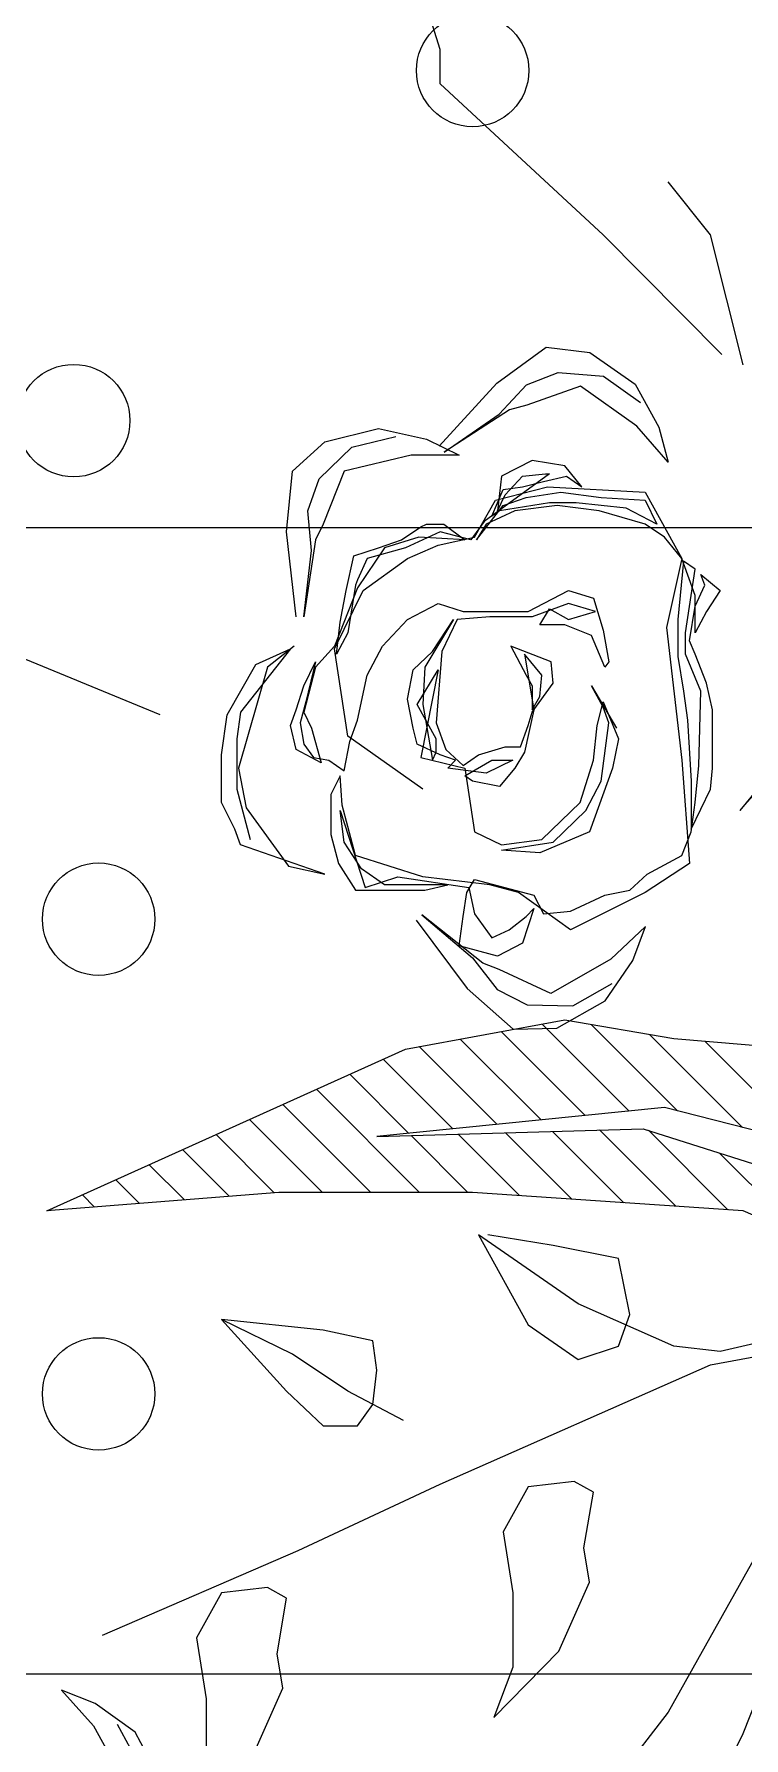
# Model space of a CAD drawing. Header units: millimetres. Extents: x -122165 to 59500, y -31598 to 53500.
# Drawn here: x 6857.7 to 7012.6, y 16449.9 to 16821.6 of the extents above; entities that cross this region are included whole.
import ezdxf

# ---------------------------------------------------------------- set-up
doc = ezdxf.new("R2010")
doc.units = ezdxf.units.MM
doc.header["$MEASUREMENT"] = 0
doc.layers.add('Ano_Line_Parking', color=8, linetype='Continuous')
for name, color, linetype, lineweight in [('ARC_A_ R.C.C', 162, 'Continuous', 40), ('ARC_A_R.C.C. Hatch', 8, 'Continuous', 5), ('Lan_Planter', 74, 'Continuous', 13)]:
    doc.layers.add(name, color=color, linetype=linetype, lineweight=lineweight)

# ---------------------------------------------------------------- blocks, each defined once
blk = doc.blocks.new('ARC$1$Existing Layout$0$col gf 180116')
at = {"layer": 'ARC_A_R.C.C. Hatch'}
h = blk.add_hatch(color=256, dxfattribs=at)
h.dxf.hatch_style = 1
h.paths.add_polyline_path([(201.73999, 26.78621), (202.64, 26.78621), (202.64, 26.48621), (201.73999, 26.48621)])
edge = h.paths.add_edge_path()
edge.add_line((216.33999, 22.98621), (216.13999, 22.98621))
edge.add_line((216.13999, 22.98621), (216.13999, 25.58621))
edge.add_line((216.13999, 25.58621), (218.33999, 25.58621))
edge.add_line((218.33999, 25.58621), (218.33999, 22.98621))
edge.add_line((218.33999, 22.98621), (218.03999, 22.98621))
h.paths.add_polyline_path([(207.13999, 25.88621), (207.43999, 25.88621), (207.43999, 26.78621), (207.13999, 26.78621)])
h.paths.add_polyline_path([(208.03999, 20.48621), (208.03999, 20.78621), (207.13999, 20.78621), (207.13999, 20.48621)])
h.paths.add_polyline_path([(202.63999, 32.78621), (202.63999, 32.48621), (201.73999, 32.48621), (201.73999, 32.78621)])
h.paths.add_polyline_path([(191.23999, 20.48621), (191.23999, 20.78621), (190.33999, 20.78621), (190.33999, 20.48621)])
h.paths.add_polyline_path([(184.03999, 20.48621), (184.03999, 20.78621), (183.13999, 20.78621), (183.13999, 20.48621)])
h.paths.add_polyline_path([(220.63999, 14.18621), (220.33999, 14.18621), (220.33999, 13.28621), (220.63999, 13.28621)])
h.paths.add_polyline_path([(220.63999, 20.48621), (220.63999, 20.78621), (219.73999, 20.78621), (219.73999, 20.48621)])
h.paths.add_polyline_path([(220.63999, 25.28621), (220.63999, 25.58621), (219.73999, 25.58621), (219.73999, 25.28621)])
h.paths.add_polyline_path([(220.63999, 32.78621), (220.63999, 32.48621), (219.73999, 32.48621), (219.73999, 32.78621)])
h.paths.add_polyline_path([(220.33999, 37.28621), (220.63999, 37.28621), (220.63999, 38.18621), (220.33999, 38.18621)])
h.paths.add_polyline_path([(201.13999, 43.28621), (201.43999, 43.28621), (201.43999, 44.18621), (201.13999, 44.18621)])
h.paths.add_polyline_path([(196.33999, 43.28621), (196.63999, 43.28621), (196.63999, 44.18621), (196.33999, 44.18621)])
h.paths.add_polyline_path([(190.33999, 43.28621), (190.63999, 43.28621), (190.63999, 44.18621), (190.33999, 44.18621)])
h.paths.add_polyline_path([(207.13999, 43.28621), (207.43999, 43.28621), (207.43999, 44.18621), (207.13999, 44.18621)])
h.paths.add_polyline_path([(220.63999, 56.78621), (220.33999, 56.78621), (220.33999, 55.88621), (220.63999, 55.88621)])
h.paths.add_polyline_path([(220.33999, 50.78621), (220.63999, 50.78621), (220.63999, 49.88621), (220.33999, 49.88621)])
h.paths.add_polyline_path([(226.33999, 50.78621), (226.63999, 50.78621), (226.63999, 49.88621), (226.33999, 49.88621)])
h.paths.add_polyline_path([(220.33999, 43.28621), (220.63999, 43.28621), (220.63999, 44.18621), (220.33999, 44.18621)])
h.paths.add_polyline_path([(232.63999, 44.18621), (232.63999, 43.88621), (231.73999, 43.88621), (231.73999, 44.18621)])
h.paths.add_polyline_path([(232.63999, 50.48621), (232.63999, 50.78621), (231.73999, 50.78621), (231.73999, 50.48621)])
h.paths.add_polyline_path([(232.63999, 55.88621), (232.63999, 56.18621), (231.73999, 56.18621), (231.73999, 55.88621)])
h.paths.add_polyline_path([(213.13999, 43.28621), (213.43999, 43.28621), (213.43999, 44.18621), (213.13999, 44.18621)])
h.paths.add_polyline_path([(226.63999, 7.88621), (226.63999, 8.18621), (225.73999, 8.18621), (225.73999, 7.88621)])
h.paths.add_polyline_path([(226.63999, 13.28621), (226.63999, 13.58621), (225.73999, 13.58621), (225.73999, 13.28621)])
h.paths.add_polyline_path([(201.73999, 20.78621), (201.73999, 20.48621), (202.63999, 20.48621), (202.63999, 20.78621)])
h.paths.add_polyline_path([(184.03999, 25.88621), (184.03999, 26.18621), (183.13999, 26.18621), (183.13999, 25.88621)])
h.paths.add_polyline_path([(183.13999, 14.18621), (183.13999, 13.88621), (184.03999, 13.88621), (184.03999, 14.18621)])
h.paths.add_polyline_path([(202.63999, 13.88621), (202.63999, 14.18621), (201.73999, 14.18621), (201.73999, 13.88621)])
h.paths.add_polyline_path([(196.33999, 13.28621), (196.63999, 13.28621), (196.63999, 14.18621), (196.33999, 14.18621)])
h.paths.add_polyline_path([(190.33999, 13.28621), (190.63999, 13.28621), (190.63999, 14.18621), (190.33999, 14.18621)])
h.paths.add_polyline_path([(196.33999, 25.88621), (196.63999, 25.88621), (196.63999, 26.78621), (196.33999, 26.78621)])
h.paths.add_polyline_path([(190.33999, 25.88621), (190.63999, 25.88621), (190.63999, 26.78621), (190.33999, 26.78621)])
h.paths.add_polyline_path([(214.03999, 13.28621), (214.03999, 13.58621), (213.13999, 13.58621), (213.13999, 13.28621)])
h.paths.add_polyline_path([(213.13999, 20.78621), (213.13999, 20.48621), (214.03999, 20.48621), (214.03999, 20.78621)])
h.paths.add_polyline_path([(213.43999, 26.78621), (213.13999, 26.78621), (213.13999, 25.88621), (213.43999, 25.88621)])
h.paths.add_polyline_path([(214.03999, 32.78621), (214.03999, 32.48621), (213.13999, 32.48621), (213.13999, 32.78621)])
h.paths.add_polyline_path([(214.03999, 7.88621), (214.03999, 8.18621), (213.13999, 8.18621), (213.13999, 7.88621)])
h.paths.add_polyline_path([(226.63999, 20.48621), (226.63999, 20.78621), (225.73999, 20.78621), (225.73999, 20.48621)])
h.paths.add_polyline_path([(226.63999, 25.28621), (226.63999, 25.58621), (225.73999, 25.58621), (225.73999, 25.28621)])
h.paths.add_polyline_path([(226.63999, 32.78621), (226.63999, 32.48621), (225.73999, 32.48621), (225.73999, 32.78621)])
h.paths.add_polyline_path([(226.63999, 37.28621), (226.63999, 37.58621), (225.73999, 37.58621), (225.73999, 37.28621)])
h.paths.add_polyline_path([(225.73999, 44.18621), (225.73999, 43.88621), (226.63999, 43.88621), (226.63999, 44.18621)])
h.paths.add_polyline_path([(226.63999, 56.78621), (226.33999, 56.78621), (226.33999, 55.88621), (226.63999, 55.88621)])
h.paths.add_polyline_path([(214.03999, 55.88621), (214.03999, 56.18621), (213.13999, 56.18621), (213.13999, 55.88621)])
h.paths.add_polyline_path([(213.13999, 37.28621), (213.43999, 37.28621), (213.43999, 38.18621), (213.13999, 38.18621)])
h.paths.add_polyline_path([(214.03999, 50.78621), (213.73999, 50.78621), (213.73999, 49.88621), (214.03999, 49.88621)])
h.paths.add_polyline_path([(207.13999, 37.28621), (207.43999, 37.28621), (207.43999, 38.18621), (207.13999, 38.18621)])
h.paths.add_polyline_path([(207.13999, 49.88621), (207.43999, 49.88621), (207.43999, 50.78621), (207.13999, 50.78621)])
h.paths.add_polyline_path([(183.13999, 50.18621), (183.13999, 49.88621), (184.03999, 49.88621), (184.03999, 50.18621)])
h.paths.add_polyline_path([(183.13999, 38.18621), (183.13999, 37.88621), (184.03999, 37.88621), (184.03999, 38.18621)])
h.paths.add_polyline_path([(201.73999, 37.58621), (201.73999, 37.28621), (202.63999, 37.28621), (202.63999, 37.58621)])
h.paths.add_polyline_path([(196.33999, 37.28621), (196.63999, 37.28621), (196.63999, 38.18621), (196.33999, 38.18621)])
h.paths.add_polyline_path([(190.33999, 37.28621), (190.63999, 37.28621), (190.63999, 38.18621), (190.33999, 38.18621)])
h.paths.add_polyline_path([(201.13999, 49.88621), (201.43999, 49.88621), (201.43999, 50.78621), (201.13999, 50.78621)])
h.paths.add_polyline_path([(196.33999, 49.88621), (196.63999, 49.88621), (196.63999, 50.78621), (196.33999, 50.78621)])
h.paths.add_polyline_path([(190.33999, 49.88621), (190.63999, 49.88621), (190.63999, 50.78621), (190.33999, 50.78621)])
h.paths.add_polyline_path([(220.63999, 8.18621), (220.33999, 8.18621), (220.33999, 7.28621), (220.63999, 7.28621)])
h.paths.add_polyline_path([(195.73999, 20.48621), (195.73999, 20.78621), (196.63999, 20.78621), (196.63999, 20.48621)])
h.paths.add_polyline_path([(183.13999, 43.58621), (183.13999, 43.28621), (184.03999, 43.28621), (184.03999, 43.58621)])
blk = doc.blocks.new('ARC')
at = {"layer": 'ARC_A_ R.C.C', "extrusion": (4.48937e-09, -4.26518e-20, 1), "xscale": 999.9941761349517, "yscale": 999.9941761349517, "zscale": 999.9941761349517}
blk.add_blockref('ARC$1$Existing Layout$0$col gf 180116', (-183138.93, -13286.14, -0.89), dxfattribs=at)
blk = doc.blocks.new('b-85')
at = {"color": 97, "true_color": 0x446a2a}
for p, q in [((201.46, 454), (238.57, 543.73)), ((3.18, 499.25), (67.86, 355.84)), ((10.6, 406.46), (3.18, 499.25)), ((3.27, 498.14), (3.55, 498.43)), ((4.71, 480.18), (9.58, 485.06)), ((-166.47, 477.01), (-132.54, 398.79)), ((6.14, 462.22), (15.61, 471.69)), ((7.58, 444.26), (21.64, 458.32)), ((9.02, 426.3), (27.67, 444.95)), ((-167.53, 439.43), (-191.91, 435.6)), ((-149.5, 429.46), (-167.53, 439.43)), ((-191.91, 435.6), (-221.6, 435.6)), ((-147.38, 411.06), (-149.5, 429.46)), ((-40.29, 429.46), (-68.92, 403.39)), ((-54.07, 401.09), (-40.29, 429.46)), ((-44.53, 388.82), (-40.29, 429.46)), ((10.45, 408.34), (33.7, 431.58)), ((-215.24, 417.19), (-187.67, 404.92)), ((10.6, 389.09), (39.73, 418.22)), ((-151.62, 403.39), (-147.38, 411.06)), ((-187.67, 404.92), (-173.89, 407.22)), ((-173.89, 407.22), (-151.62, 403.39)), ((-68.92, 403.39), (-82.7, 388.82)), ((10.6, 329), (10.6, 406.46)), ((10.6, 369.69), (45.76, 404.85)), ((-132.54, 398.79), (-106.03, 342.04)), ((-68.92, 378.85), (-54.07, 401.09)), ((-82.7, 388.82), (-82.7, 375.01)), ((-48.77, 368.88), (-44.53, 388.82)), ((10.6, 350.3), (51.79, 391.48)), ((-82.7, 375.01), (-74.22, 368.88)), ((-80.58, 356.61), (-68.92, 378.85)), ((34.17, 354.47), (57.82, 378.11)), ((-74.22, 368.88), (-60.44, 367.35)), ((-60.44, 367.35), (-48.77, 368.88)), ((32.87, 367.35), (36.05, 260.75)), ((44.53, 252.31), (32.87, 367.35)), ((35.96, 336.86), (63.84, 364.74)), ((10.6, 330.9), (33.28, 353.57)), ((37.75, 319.25), (68.86, 350.36)), ((467.59, 342.04), (497.28, 351.24)), ((-106.03, 342.04), (-58.32, 233.9)), ((393.37, 276.85), (453.8, 342.04)), ((453.8, 342.04), (467.59, 342.04)), ((9.31, 310.21), (33.84, 334.74)), ((39.53, 301.63), (71.87, 333.97)), ((3.18, 220.87), (10.6, 329)), ((-199.33, 320.56), (-172.83, 294.49)), ((-179.19, 312.9), (-199.33, 320.56)), ((-6.36, 326.7), (-42.41, 306.76)), ((-33.93, 286.82), (-6.36, 326.7)), ((-10.6, 296.79), (-6.36, 322.87)), ((-125.11, 316.73), (-149.5, 312.9)), ((-107.09, 306.76), (-125.11, 316.73)), ((7.88, 289.38), (34.4, 315.9)), ((41.32, 284.02), (74.87, 317.57)), ((-149.5, 312.9), (-179.19, 312.9)), ((-104.97, 288.35), (-107.09, 306.76)), ((-42.41, 306.76), (-56.2, 286.82)), ((43.1, 266.41), (77.87, 301.18)), ((-172.83, 294.49), (-145.26, 282.22)), ((-15.9, 270.72), (-10.6, 296.79)), ((6.45, 268.56), (34.97, 297.07)), ((-109.21, 280.69), (-104.97, 288.35)), ((-56.2, 286.82), (-50.89, 270.72)), ((-50.89, 248.48), (-33.93, 286.82)), ((-197.21, 250.78), (-240.69, 284.52)), ((-145.26, 282.22), (-131.48, 284.52)), ((-131.48, 284.52), (-109.21, 280.69)), ((43.21, 247.12), (77.73, 281.64)), ((5.02, 247.73), (35.53, 278.23)), ((345.65, 229.3), (393.37, 276.85)), ((-50.89, 270.72), (-38.17, 266.11)), ((-38.17, 266.11), (-15.9, 270.72)), ((36.05, 260.75), (4.24, 161.05)), ((3.6, 226.9), (35.4, 258.71)), ((24.39, 173.32), (44.53, 252.31)), ((36.57, 221.08), (73.76, 258.27)), ((-75.28, 182.52), (-197.21, 250.78)), ((-53.01, 230.07), (-50.89, 248.48)), ((393.37, 233.9), (414.57, 250.78)), ((-252.35, 243.87), (-205.7, 220.87)), ((-58.32, 233.9), (-45.59, 164.12)), ((29.93, 195.04), (71.09, 236.2)), ((341.41, 220.87), (393.37, 233.9)), ((-30.75, 133.44), (-53.01, 230.07)), ((-7.14, 196.76), (26.31, 230.22)), ((-205.7, 220.87), (-128.3, 190.19)), ((-20.15, 166.42), (3.18, 220.87))]:
    blk.add_line(p, q, dxfattribs=at)
at = {"color": 30, "true_color": 0xef731a}
for p, q in [((-188.4, 493.44), (-202.63, 480.59)), ((-193.82, 479.98), (-188.4, 493.44)), ((-202.63, 480.59), (-226.82, 467.33)), ((-205.21, 463.99), (-193.82, 479.98)), ((-218.15, 462.3), (-202.21, 470.97)), ((-224.7, 453.53), (-205.21, 463.99)), ((155.86, 424.1), (166.47, 429.46)), ((166.47, 429.46), (185.55, 429.46)), ((185.55, 429.46), (201.46, 427.16)), ((149.5, 421.8), (155.86, 424.1)), ((171.77, 423.33), (151.62, 417.96)), ((180.25, 422.56), (164.35, 419.49)), ((191.91, 423.33), (171.77, 423.33)), ((220.54, 411.06), (180.25, 422.56)), ((202.52, 421.8), (191.91, 423.33)), ((201.46, 427.16), (221.6, 415.66)), ((137.84, 388.05), (149.5, 421.8)), ((164.35, 419.49), (141.02, 402.62)), ((227.96, 401.86), (202.52, 421.8)), ((221.6, 415.66), (227.96, 401.86)), ((229.02, 400.32), (220.54, 411.06)), ((141.02, 402.62), (137.84, 388.05)), ((240.69, 399.56), (274.62, 403.39)), ((274.62, 403.39), (299, 401.09)), ((182.37, 389.59), (187.67, 399.56)), ((189.79, 396.49), (184.49, 392.65)), ((187.67, 399.56), (197.21, 401.86)), ((198.27, 398.02), (189.79, 396.49)), ((202.52, 396.49), (196.15, 393.42)), ((197.21, 401.86), (203.58, 399.56)), ((206.76, 395.72), (198.27, 398.02)), ((220.54, 391.89), (202.52, 396.49)), ((203.58, 399.56), (213.12, 396.49)), ((222.66, 391.89), (206.76, 395.72)), ((213.12, 396.49), (222.66, 391.89)), ((240.69, 396.49), (267.19, 393.42)), ((271.43, 391.89), (240.69, 396.49)), ((299, 401.09), (310.67, 388.05)), ((196.15, 393.42), (182.37, 389.59)), ((184.49, 392.65), (183.43, 386.52)), ((229.02, 384.22), (220.54, 391.89)), ((267.19, 393.42), (283.1, 394.95)), ((277.8, 388.82), (271.43, 391.89)), ((299, 380.38), (277.8, 388.82)), ((283.1, 394.95), (295.82, 390.35)), ((295.82, 390.35), (308.54, 377.31)), ((142.08, 382.68), (131.48, 375.78)), ((163.28, 381.92), (132.54, 371.95)), ((153.74, 385.75), (142.08, 382.68)), ((150.56, 380.38), (163.28, 381.92)), ((169.65, 385.75), (153.74, 385.75)), ((165.41, 381.15), (177.07, 381.92)), ((177.07, 381.92), (169.65, 385.75)), ((183.43, 386.52), (179.19, 380.38)), ((192.97, 378.85), (227.96, 384.22)), ((225.84, 383.45), (238.57, 381.92)), ((234.32, 378.85), (225.84, 383.45)), ((227.96, 384.22), (251.29, 372.71)), ((252.35, 375.01), (229.02, 384.22)), ((238.57, 381.92), (251.29, 379.62)), ((310.67, 388.05), (315.97, 366.58)), ((131.48, 375.78), (131.48, 366.58)), ((136.78, 348.94), (145.26, 375.78)), ((139.96, 373.48), (150.56, 380.38)), ((145.26, 375.78), (156.92, 378.85)), ((156.92, 378.85), (165.41, 381.15)), ((171.77, 348.94), (192.97, 378.85)), ((179.19, 380.38), (190.85, 378.08)), ((190.85, 378.08), (199.33, 375.01)), ((199.33, 375.01), (217.36, 371.18)), ((253.41, 375.78), (234.32, 378.85)), ((251.29, 379.62), (265.07, 376.55)), ((268.25, 364.28), (252.35, 375.01)), ((255.53, 375.01), (253.41, 375.78)), ((264.01, 371.18), (255.53, 375.01)), ((265.07, 376.55), (268.25, 366.58)), ((305.36, 353.54), (299, 380.38)), ((308.54, 377.31), (312.79, 359.68)), ((132.54, 371.95), (136.78, 358.91)), ((133.6, 364.28), (139.96, 373.48)), ((217.36, 371.18), (229.02, 365.04)), ((251.29, 372.71), (264.01, 355.07)), ((268.25, 355.84), (264.01, 371.18)), ((131.48, 366.58), (131.48, 348.17)), ((133.6, 338.97), (133.6, 364.28)), ((229.02, 365.04), (239.63, 355.07)), ((268.25, 366.58), (271.43, 357.38)), ((272.49, 350.47), (268.25, 364.28)), ((315.97, 366.58), (311.73, 347.41)), ((67.86, 355.84), (79.52, 292.19)), ((136.78, 358.91), (132.54, 330.53)), ((196.15, 352.77), (207.82, 355.07)), ((207.82, 355.07), (219.48, 352.77)), ((239.63, 355.07), (245.99, 342.8)), ((264.01, 355.07), (269.31, 342.8)), ((274.62, 342.04), (268.25, 355.84)), ((271.43, 357.38), (276.74, 349.71)), ((119.46, 351.6), (92.09, 331.18)), ((102.28, 324.97), (121.56, 349.36)), ((121.56, 349.36), (104.33, 328.99)), ((131.48, 348.17), (133.6, 338.97)), ((133.6, 322.1), (136.78, 348.94)), ((184.49, 349.71), (180.25, 332.07)), ((205.7, 348.94), (183.43, 345.11)), ((219.48, 342.8), (184.49, 349.71)), ((185.55, 342.04), (189.79, 351.24)), ((189.79, 351.24), (196.15, 352.77)), ((191.91, 343.57), (205.7, 351.24)), ((205.7, 351.24), (219.48, 342.8)), ((220.54, 348.17), (205.7, 348.94)), ((219.48, 352.77), (226.9, 345.11)), ((239.63, 336.67), (220.54, 348.17)), ((271.43, 332.07), (272.49, 350.47)), ((276.74, 349.71), (277.8, 347.41)), ((305.36, 334.37), (305.36, 353.54)), ((183.43, 345.11), (186.61, 343.57)), ((183.43, 335.9), (185.55, 342.04)), ((186.61, 343.57), (191.91, 343.57)), ((198.27, 343.57), (187.67, 339.74)), ((226.9, 341.27), (198.27, 343.57)), ((226.9, 345.11), (239.63, 336.67)), ((239.63, 335.14), (226.9, 341.27)), ((245.99, 342.8), (242.81, 332.83)), ((269.31, 342.8), (272.49, 328.23)), ((271.43, 329.77), (274.62, 342.04)), ((277.8, 347.41), (277.8, 340.5)), ((311.73, 347.41), (305.36, 334.37)), ((308.91, 342.36), (334.16, 319.38)), ((104.97, 319.03), (109.21, 334.37)), ((109.21, 334.37), (120.87, 332.83)), ((178.13, 323.63), (180.25, 338.97)), ((180.25, 338.97), (183.43, 335.9)), ((187.67, 339.74), (181.31, 332.83)), ((240.69, 322.1), (239.63, 335.14)), ((277.8, 340.5), (271.43, 332.07)), ((306.6, 340.34), (321.77, 318.39)), ((323.42, 314.19), (306.6, 340.34)), ((92.09, 331.18), (75.88, 312.82)), ((104.33, 328.99), (91.68, 319.23)), ((121.93, 328.23), (112.39, 321.33)), ((120.87, 332.83), (130.42, 331.3)), ((132.54, 330.53), (121.93, 328.23)), ((135.72, 328.23), (129.36, 304.46)), ((130.42, 331.3), (135.72, 328.23)), ((154.8, 328.23), (149.5, 317.5)), ((180.25, 332.07), (154.8, 328.23)), ((172.83, 318.26), (174.95, 329)), ((174.95, 329), (177.07, 332.07)), ((177.07, 332.07), (183.43, 321.33)), ((181.31, 332.83), (185.55, 326.7)), ((242.81, 332.83), (242.81, 306.76)), ((278.86, 324.4), (271.43, 329.77)), ((271.43, 327.47), (285.22, 316.73)), ((277.8, 323.63), (271.43, 327.47)), ((272.49, 328.23), (287.34, 319.8)), ((99.74, 318.38), (102.28, 324.97)), ((112.39, 321.33), (115.57, 314.43)), ((130.42, 310.59), (133.6, 322.1)), ((183.43, 312.9), (178.13, 323.63)), ((183.43, 321.33), (183.43, 312.9)), ((185.55, 326.7), (188.73, 315.96)), ((240.69, 305.23), (240.69, 322.1)), ((283.1, 312.13), (277.8, 323.63)), ((297.94, 298.32), (278.86, 324.4)), ((280.98, 321.33), (291.58, 316.73)), ((283.1, 318.26), (280.98, 321.33)), ((91.68, 319.23), (85.55, 307.17)), ((90.05, 297.72), (99.74, 318.38)), ((110.27, 309.06), (104.97, 319.03)), ((115.57, 314.43), (120.87, 307.53)), ((146.32, 302.16), (147.38, 317.5)), ((147.38, 317.5), (150.56, 296.79)), ((149.5, 317.5), (151.62, 301.39)), ((180.25, 312.13), (172.83, 318.26)), ((188.73, 315.96), (188.73, 309.83)), ((229.02, 313.66), (217.36, 307.53)), ((222.66, 297.56), (229.02, 313.66)), ((283.1, 319.03), (289.46, 315.96)), ((296.88, 317.5), (283.1, 319.03)), ((286.28, 298.32), (283.1, 318.26)), ((285.22, 316.73), (288.4, 307.53)), ((287.34, 319.8), (292.64, 299.09)), ((289.46, 315.96), (296.88, 309.06)), ((291.58, 316.73), (292.64, 309.06)), ((303.24, 305.23), (296.88, 317.5)), ((321.77, 318.39), (333.41, 307.44)), ((325.3, 307.38), (323.42, 314.19)), ((334.16, 319.38), (348.51, 299.53)), ((75.88, 312.82), (76.3, 295.33)), ((85.55, 307.17), (85.19, 288.95)), ((124.05, 304.46), (110.27, 309.06)), ((115.57, 289.89), (130.42, 310.59)), ((120.87, 307.53), (124.05, 304.46)), ((186.61, 308.29), (180.25, 312.13)), ((203.58, 304.46), (186.61, 308.29)), ((188.73, 309.83), (197.21, 306.76)), ((197.21, 306.76), (202.52, 305.23)), ((225.84, 308.29), (203.58, 304.46)), ((217.36, 307.53), (213.12, 305.23)), ((217.36, 301.39), (225.84, 308.29)), ((242.81, 306.76), (251.29, 290.66)), ((285.22, 295.26), (283.1, 312.13)), ((288.4, 307.53), (290.52, 293.72)), ((292.64, 309.06), (294.76, 300.62)), ((296.88, 309.06), (297.94, 299.86)), ((332.94, 285.87), (325.3, 307.38)), ((333.41, 307.44), (338.34, 294.84)), ((129.36, 304.46), (121.93, 300.62)), ((121.93, 300.62), (122.99, 289.89)), ((154.8, 282.22), (146.32, 302.16)), ((151.62, 301.39), (166.47, 286.05)), ((202.52, 305.23), (214.18, 296.79)), ((203.58, 305.23), (208.88, 302.16)), ((213.12, 305.23), (203.58, 305.23)), ((208.88, 302.16), (217.36, 301.39)), ((237.51, 302.16), (243.87, 298.32)), ((237.51, 292.19), (237.51, 302.16)), ((245.99, 290.66), (240.69, 305.23)), ((294.76, 300.62), (296.88, 291.42)), ((297.94, 299.86), (297.94, 298.32)), ((301.12, 292.19), (303.24, 305.23)), ((76.3, 295.33), (87.12, 276.04)), ((103.77, 273.79), (90.05, 297.72)), ((150.56, 296.79), (163.28, 283.75)), ((214.18, 296.79), (222.66, 297.56)), ((243.87, 298.32), (239.63, 290.66)), ((283.1, 278.38), (285.22, 295.26)), ((286.28, 287.59), (286.28, 298.32)), ((290.52, 293.72), (288.4, 277.62)), ((292.64, 299.09), (290.52, 259.98)), ((338.34, 294.84), (336.93, 276.68)), ((348.51, 299.53), (346.4, 282.16)), ((79.52, 292.19), (72.1, 248.48)), ((85.19, 288.95), (94.16, 273.19)), ((130.42, 259.98), (115.57, 289.89)), ((122.99, 289.89), (129.36, 276.08)), ((233.26, 281.45), (237.51, 292.19)), ((239.63, 290.66), (242.81, 279.92)), ((242.81, 279.92), (245.99, 290.66)), ((251.29, 290.66), (248.11, 280.69)), ((284.16, 267.65), (286.28, 287.59)), ((292.64, 285.29), (301.12, 292.19)), ((296.88, 291.42), (292.64, 285.29)), ((180.25, 273.02), (154.8, 282.22)), ((163.28, 283.75), (174.95, 277.62)), ((166.47, 286.05), (183.43, 280.69)), ((183.43, 280.69), (197.21, 279.15)), ((213.12, 281.45), (196.15, 271.48)), ((204.64, 276.85), (213.12, 281.45)), ((220.54, 276.08), (233.26, 281.45)), ((248.11, 280.69), (235.38, 276.85)), ((316.96, 263.39), (332.94, 285.87)), ((346.4, 282.16), (333.75, 264.02)), ((87.12, 276.04), (103.33, 264.96)), ((116.89, 259.81), (103.77, 273.79)), ((129.36, 276.08), (131.48, 266.11)), ((174.95, 277.62), (198.27, 274.55)), ((191.91, 270.72), (180.25, 273.02)), ((206.76, 276.85), (191.91, 270.72)), ((197.21, 279.15), (206.76, 276.85)), ((198.27, 274.55), (204.64, 276.85)), ((222.66, 274.55), (220.54, 276.08)), ((235.38, 276.85), (222.66, 274.55)), ((277.8, 259.98), (283.1, 278.38)), ((288.4, 277.62), (287.34, 259.98)), ((336.93, 276.68), (326.46, 261.86)), ((131.48, 266.11), (137.84, 259.21)), ((277.8, 255.38), (284.16, 267.65)), ((103.33, 264.96), (116.89, 259.81)), ((142.08, 242.34), (130.42, 259.98)), ((137.84, 259.21), (145.26, 245.41)), ((290.52, 259.98), (264.01, 245.41)), ((272.49, 252.31), (277.8, 259.98)), ((287.34, 259.98), (277.8, 255.38)), ((302.54, 250.75), (316.96, 263.39)), ((333.75, 264.02), (316.54, 254.57)), ((264.01, 245.41), (272.49, 252.31)), ((316.54, 254.57), (302.54, 250.75)), ((72.1, 248.48), (67.86, 197.09)), ((183.43, 245.41), (142.08, 242.34)), ((145.26, 245.41), (154.8, 241.57)), ((236.44, 251.54), (183.43, 245.41)), ((224.78, 246.94), (211, 244.64)), ((239.63, 246.94), (224.78, 246.94)), ((264.01, 245.41), (236.44, 251.54)), ((262.95, 244.64), (239.63, 246.94)), ((249.17, 240.04), (264.01, 245.41)), ((154.8, 241.57), (166.47, 240.04)), ((155.86, 241.57), (171.77, 233.9)), ((174.95, 241.57), (155.86, 241.57)), ((166.47, 240.04), (181.31, 238.51)), ((199.33, 243.11), (174.95, 241.57)), ((181.31, 238.51), (211, 237.74)), ((211, 244.64), (199.33, 243.11)), ((211, 237.74), (225.84, 243.87)), ((214.18, 235.44), (225.84, 240.04)), ((225.84, 243.87), (234.32, 243.87)), ((225.84, 240.04), (231.14, 242.34)), ((231.14, 242.34), (244.93, 240.04)), ((234.32, 243.87), (259.77, 240.04)), ((234.32, 240.04), (249.17, 240.04)), ((242.81, 235.44), (234.32, 240.04)), ((244.93, 240.04), (253.41, 236.21)), ((259.77, 240.04), (262.95, 244.64)), ((171.77, 233.9), (180.25, 233.14)), ((180.25, 233.14), (189.79, 233.14)), ((189.79, 233.14), (203.58, 233.14)), ((203.58, 233.14), (214.18, 235.44)), ((251.29, 230.07), (242.81, 235.44)), ((257.65, 237.74), (251.29, 230.07)), ((253.41, 236.21), (257.65, 237.74)), ((163.23, 222.2), (183.27, 204.58)), ((187.25, 202.46), (163.23, 222.2))]:
    blk.add_line(p, q, dxfattribs=at)
at = {"color": 97, "true_color": 0x446a2a}
for centre in [(319.15, 488.52), (-69.98, 478.55), (119.81, 478.55), (459.11, 329)]:
    blk.add_circle(centre, 22.48, dxfattribs=at)
blk = doc.blocks.new('ARC$0$Existing Layout$0$col gf 180116')
at = {"true_color": 0x3d3dff}
h = blk.add_hatch(color=160, dxfattribs=at)
h.dxf.hatch_style = 1
h.paths.add_polyline_path([(201.73999, 26.78621), (202.64, 26.78621), (202.64, 26.48621), (201.73999, 26.48621)])
edge = h.paths.add_edge_path()
edge.add_line((216.33999, 22.98621), (216.13999, 22.98621))
edge.add_line((216.13999, 22.98621), (216.13999, 25.58621))
edge.add_line((216.13999, 25.58621), (218.33999, 25.58621))
edge.add_line((218.33999, 25.58621), (218.33999, 22.98621))
edge.add_line((218.33999, 22.98621), (218.03999, 22.98621))
h.paths.add_polyline_path([(207.13999, 25.88621), (207.43999, 25.88621), (207.43999, 26.78621), (207.13999, 26.78621)])
h.paths.add_polyline_path([(208.03999, 20.48621), (208.03999, 20.78621), (207.13999, 20.78621), (207.13999, 20.48621)])
h.paths.add_polyline_path([(202.63999, 32.78621), (202.63999, 32.48621), (201.73999, 32.48621), (201.73999, 32.78621)])
h.paths.add_polyline_path([(191.23999, 20.48621), (191.23999, 20.78621), (190.33999, 20.78621), (190.33999, 20.48621)])
h.paths.add_polyline_path([(184.03999, 20.48621), (184.03999, 20.78621), (183.13999, 20.78621), (183.13999, 20.48621)])
h.paths.add_polyline_path([(220.63999, 14.18621), (220.33999, 14.18621), (220.33999, 13.28621), (220.63999, 13.28621)])
h.paths.add_polyline_path([(220.63999, 20.48621), (220.63999, 20.78621), (219.73999, 20.78621), (219.73999, 20.48621)])
h.paths.add_polyline_path([(220.63999, 25.28621), (220.63999, 25.58621), (219.73999, 25.58621), (219.73999, 25.28621)])
h.paths.add_polyline_path([(220.63999, 32.78621), (220.63999, 32.48621), (219.73999, 32.48621), (219.73999, 32.78621)])
h.paths.add_polyline_path([(220.33999, 37.28621), (220.63999, 37.28621), (220.63999, 38.18621), (220.33999, 38.18621)])
h.paths.add_polyline_path([(201.13999, 43.28621), (201.43999, 43.28621), (201.43999, 44.18621), (201.13999, 44.18621)])
h.paths.add_polyline_path([(196.33999, 43.28621), (196.63999, 43.28621), (196.63999, 44.18621), (196.33999, 44.18621)])
h.paths.add_polyline_path([(190.33999, 43.28621), (190.63999, 43.28621), (190.63999, 44.18621), (190.33999, 44.18621)])
h.paths.add_polyline_path([(207.13999, 43.28621), (207.43999, 43.28621), (207.43999, 44.18621), (207.13999, 44.18621)])
h.paths.add_polyline_path([(220.63999, 56.78621), (220.33999, 56.78621), (220.33999, 55.88621), (220.63999, 55.88621)])
h.paths.add_polyline_path([(220.33999, 50.78621), (220.63999, 50.78621), (220.63999, 49.88621), (220.33999, 49.88621)])
h.paths.add_polyline_path([(226.33999, 50.78621), (226.63999, 50.78621), (226.63999, 49.88621), (226.33999, 49.88621)])
h.paths.add_polyline_path([(220.33999, 43.28621), (220.63999, 43.28621), (220.63999, 44.18621), (220.33999, 44.18621)])
h.paths.add_polyline_path([(232.63999, 44.18621), (232.63999, 43.88621), (231.73999, 43.88621), (231.73999, 44.18621)])
h.paths.add_polyline_path([(232.63999, 50.48621), (232.63999, 50.78621), (231.73999, 50.78621), (231.73999, 50.48621)])
h.paths.add_polyline_path([(232.63999, 55.88621), (232.63999, 56.18621), (231.73999, 56.18621), (231.73999, 55.88621)])
h.paths.add_polyline_path([(213.13999, 43.28621), (213.43999, 43.28621), (213.43999, 44.18621), (213.13999, 44.18621)])
h.paths.add_polyline_path([(226.63999, 7.88621), (226.63999, 8.18621), (225.73999, 8.18621), (225.73999, 7.88621)])
h.paths.add_polyline_path([(226.63999, 13.28621), (226.63999, 13.58621), (225.73999, 13.58621), (225.73999, 13.28621)])
h.paths.add_polyline_path([(201.73999, 20.78621), (201.73999, 20.48621), (202.63999, 20.48621), (202.63999, 20.78621)])
h.paths.add_polyline_path([(184.03999, 25.88621), (184.03999, 26.18621), (183.13999, 26.18621), (183.13999, 25.88621)])
h.paths.add_polyline_path([(183.13999, 14.18621), (183.13999, 13.88621), (184.03999, 13.88621), (184.03999, 14.18621)])
h.paths.add_polyline_path([(202.63999, 13.88621), (202.63999, 14.18621), (201.73999, 14.18621), (201.73999, 13.88621)])
h.paths.add_polyline_path([(196.33999, 13.28621), (196.63999, 13.28621), (196.63999, 14.18621), (196.33999, 14.18621)])
h.paths.add_polyline_path([(190.33999, 13.28621), (190.63999, 13.28621), (190.63999, 14.18621), (190.33999, 14.18621)])
h.paths.add_polyline_path([(196.33999, 25.88621), (196.63999, 25.88621), (196.63999, 26.78621), (196.33999, 26.78621)])
h.paths.add_polyline_path([(190.33999, 25.88621), (190.63999, 25.88621), (190.63999, 26.78621), (190.33999, 26.78621)])
h.paths.add_polyline_path([(214.03999, 13.28621), (214.03999, 13.58621), (213.13999, 13.58621), (213.13999, 13.28621)])
h.paths.add_polyline_path([(213.13999, 20.78621), (213.13999, 20.48621), (214.03999, 20.48621), (214.03999, 20.78621)])
h.paths.add_polyline_path([(213.43999, 26.78621), (213.13999, 26.78621), (213.13999, 25.88621), (213.43999, 25.88621)])
h.paths.add_polyline_path([(214.03999, 32.78621), (214.03999, 32.48621), (213.13999, 32.48621), (213.13999, 32.78621)])
h.paths.add_polyline_path([(214.03999, 7.88621), (214.03999, 8.18621), (213.13999, 8.18621), (213.13999, 7.88621)])
h.paths.add_polyline_path([(226.63999, 20.48621), (226.63999, 20.78621), (225.73999, 20.78621), (225.73999, 20.48621)])
h.paths.add_polyline_path([(226.63999, 25.28621), (226.63999, 25.58621), (225.73999, 25.58621), (225.73999, 25.28621)])
h.paths.add_polyline_path([(226.63999, 32.78621), (226.63999, 32.48621), (225.73999, 32.48621), (225.73999, 32.78621)])
h.paths.add_polyline_path([(226.63999, 37.28621), (226.63999, 37.58621), (225.73999, 37.58621), (225.73999, 37.28621)])
h.paths.add_polyline_path([(225.73999, 44.18621), (225.73999, 43.88621), (226.63999, 43.88621), (226.63999, 44.18621)])
h.paths.add_polyline_path([(226.63999, 56.78621), (226.33999, 56.78621), (226.33999, 55.88621), (226.63999, 55.88621)])
h.paths.add_polyline_path([(214.03999, 55.88621), (214.03999, 56.18621), (213.13999, 56.18621), (213.13999, 55.88621)])
h.paths.add_polyline_path([(213.13999, 37.28621), (213.43999, 37.28621), (213.43999, 38.18621), (213.13999, 38.18621)])
h.paths.add_polyline_path([(214.03999, 50.78621), (213.73999, 50.78621), (213.73999, 49.88621), (214.03999, 49.88621)])
h.paths.add_polyline_path([(207.13999, 37.28621), (207.43999, 37.28621), (207.43999, 38.18621), (207.13999, 38.18621)])
h.paths.add_polyline_path([(207.13999, 49.88621), (207.43999, 49.88621), (207.43999, 50.78621), (207.13999, 50.78621)])
h.paths.add_polyline_path([(183.13999, 50.18621), (183.13999, 49.88621), (184.03999, 49.88621), (184.03999, 50.18621)])
h.paths.add_polyline_path([(183.13999, 38.18621), (183.13999, 37.88621), (184.03999, 37.88621), (184.03999, 38.18621)])
h.paths.add_polyline_path([(201.73999, 37.58621), (201.73999, 37.28621), (202.63999, 37.28621), (202.63999, 37.58621)])
h.paths.add_polyline_path([(196.33999, 37.28621), (196.63999, 37.28621), (196.63999, 38.18621), (196.33999, 38.18621)])
h.paths.add_polyline_path([(190.33999, 37.28621), (190.63999, 37.28621), (190.63999, 38.18621), (190.33999, 38.18621)])
h.paths.add_polyline_path([(201.13999, 49.88621), (201.43999, 49.88621), (201.43999, 50.78621), (201.13999, 50.78621)])
h.paths.add_polyline_path([(196.33999, 49.88621), (196.63999, 49.88621), (196.63999, 50.78621), (196.33999, 50.78621)])
h.paths.add_polyline_path([(190.33999, 49.88621), (190.63999, 49.88621), (190.63999, 50.78621), (190.33999, 50.78621)])
h.paths.add_polyline_path([(220.63999, 8.18621), (220.33999, 8.18621), (220.33999, 7.28621), (220.63999, 7.28621)])
h.paths.add_polyline_path([(195.73999, 20.48621), (195.73999, 20.78621), (196.63999, 20.78621), (196.63999, 20.48621)])
h.paths.add_polyline_path([(183.13999, 43.58621), (183.13999, 43.28621), (184.03999, 43.28621), (184.03999, 43.58621)])

msp = doc.modelspace()

# ---------------------------------------------------------------- linework, layer by layer
at = {"layer": 'Ano_Line_Parking', "color": 7, "elevation": -4.63}
msp.add_lwpolyline([(1699.99, 16463.86), (7349.99, 16463.86), (7349.99, 16713.86), (1699.99, 16713.86)], close=True, dxfattribs=at)

# ---------------------------------------------------------------- block references
msp.add_blockref('ARC', (0, 0))
at = {"layer": 'ARC_A_ R.C.C', "xscale": 999.9941761349517, "yscale": 999.9941761349517, "zscale": 999.9941761349517}
msp.add_blockref('ARC$0$Existing Layout$0$col gf 180116', (-183138.93, -13286.14, -0.89), dxfattribs=at)
at = {"layer": 'Lan_Planter', "xscale": 0.5457450345095533, "yscale": 0.5457450345095533, "zscale": 0.5457450345095533, "rotation": 90}
msp.add_blockref('b-85', (7132.93, 16563.11, -6.13), dxfattribs=at)

doc.saveas('drawing.dxf')
